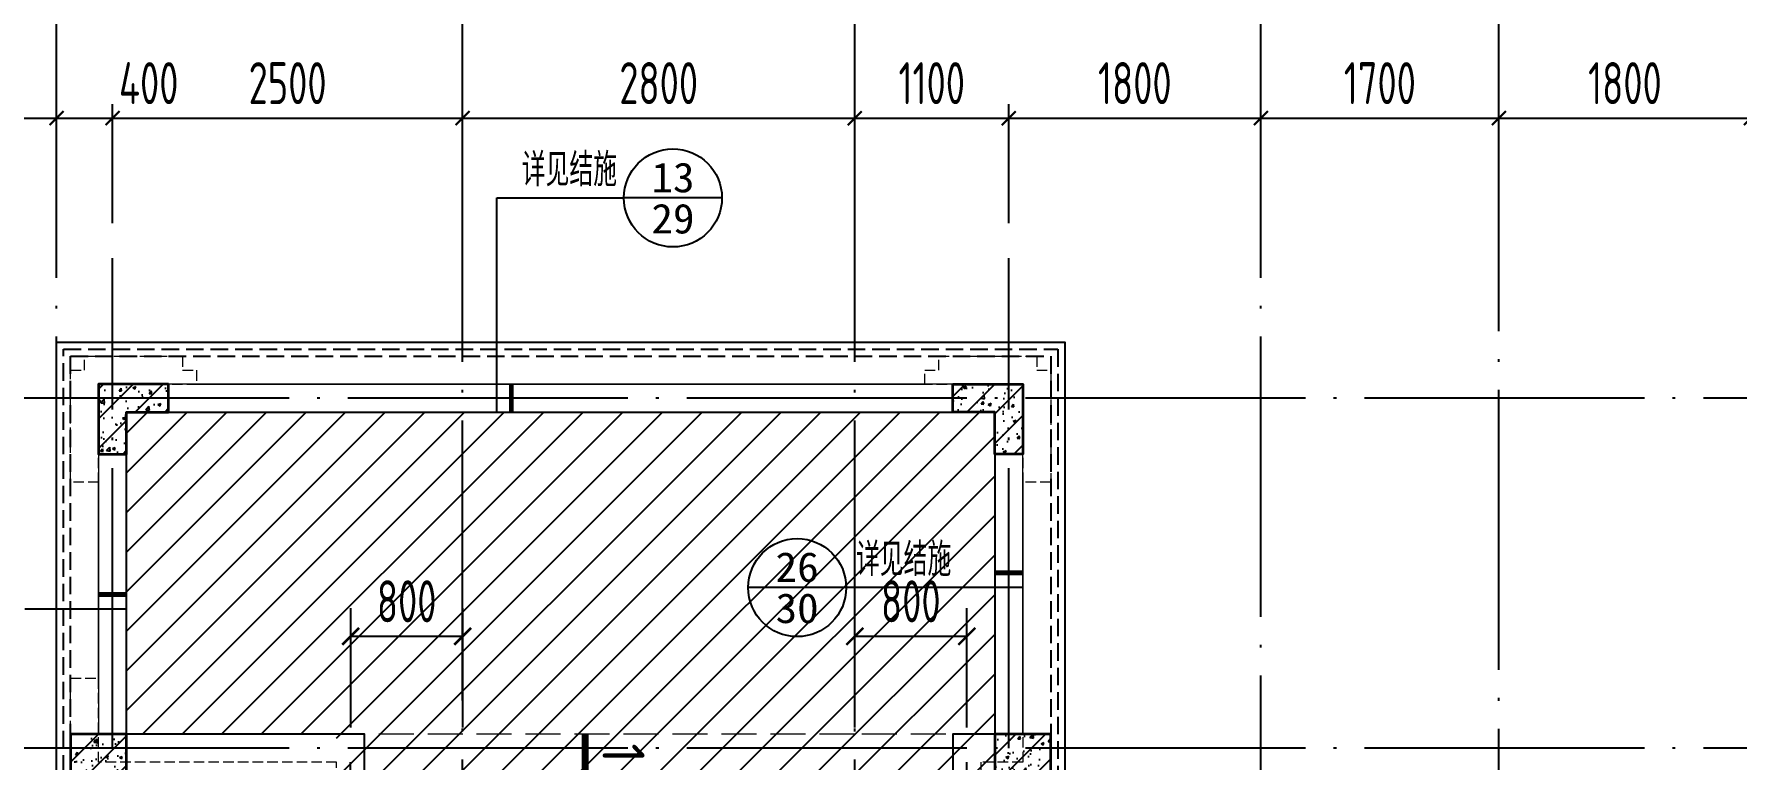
# Model space of a CAD drawing. Extents: x -668857 to 154266, y -275694 to 291306.
# Drawn here: x -218545 to -206384, y 139208 to 144392 of the extents above; entities that cross this region are included whole.
import ezdxf
from ezdxf.enums import TextEntityAlignment as Align

# ---------------------------------------------------------------- set-up
doc = ezdxf.new("R2010")
doc.units = 0
doc.header["$LTSCALE"] = 1000
for name, pattern in [('__DASH', [0.35, 0.25, -0.1]), ('DASH', [0.35, 0.25, -0.1]), ('DOTE', [2.42, 2, -0.2, 0.02, -0.2])]:
    doc.linetypes.add(name, pattern=pattern)
doc.layers.get('0').update_dxf_attribs({"linetype": 'CONTINUOUS'})
doc.layers.get('DEFPOINTS').update_dxf_attribs({"linetype": 'CONTINUOUS'})
for name, color, linetype in [('A-AXIS', 1, 'CONTINUOUS'), ('A-DOTE', 10, 'DOTE'), ('DIM_IDEN', 67, 'CONTINUOUS'), ('PUB_TEXT', 2, 'CONTINUOUS'), ('ROOF', 183, 'CONTINUOUS'), ('S-B板填充', 251, 'CONTINUOUS'), ('S-L主梁线', 4, 'DASH'), ('S-Q墙填充', 252, 'CONTINUOUS'), ('S-Q墙标注', 3, 'CONTINUOUS'), ('S-Y一般标注', 3, 'CONTINUOUS'), ('S-Z柱填充', 252, 'CONTINUOUS'), ('S-Z柱实线', 6, 'CONTINUOUS'), ('THICK', 6, 'CONTINUOUS')]:
    doc.layers.add(name, color=color, linetype=linetype)
doc.layers.add('平面-看线', color=45, linetype='CONTINUOUS', lineweight=15)
doc.styles.add('_TCH_AXIS', font='COMPLEX', dxfattribs={"bigfont": 'GBCBIG'})
doc.styles.add('_TCH_LABEL', font='simhei.ttf')
doc.styles.add('TSSD_DIMENSION', font='Tssdeng.shx', dxfattribs={"width": 0.7, "bigfont": 'tssdchn.shx'})
doc.styles.add('TSSD_Label', font='Tssdeng.shx', dxfattribs={"width": 0.7, "bigfont": 'hztxt.shx'})
doc.styles.add('TSSD_REIN', font='tssdeng.shx', dxfattribs={"width": 0.7, "height": 300, "bigfont": 'tssdchn.shx'})
doc.styles.add('结构文字', font='zstxt.shx', dxfattribs={"width": 0.7, "bigfont": 'zshz.shx'})
doc.dimstyles.new('STRUCK', dxfattribs={"dimtxt": 400, "dimasz": 121, "dimexe": 200, "dimexo": 150, "dimgap": 115, "dimtad": 1, "dimdec": 0, "dimdsep": 46, "dimtxsty": '结构文字', "dimblk": 'ARCHTICK', "dimcen": 400, "dimclrd": 3, "dimclre": 3, "dimclrt": 7, "dimadec": 0, "dimazin": 0, "dimtfac": 1, "dimtdec": 0, "dimtix": 1, "dimtmove": 2, "dimatfit": 3, "dimldrblk": '_DIMX', "dimfxl": 0, "dimtolj": 1, "dimtzin": 0, "dimarcsym": 0})
doc.dimstyles.new('TSSD_100_100', dxfattribs={"dimtxt": 300, "dimasz": 100, "dimexe": 100, "dimexo": 250, "dimgap": 100, "dimtad": 1, "dimdec": 0, "dimzin": 0, "dimdsep": 46, "dimtxsty": 'TSSD_DIMENSION', "dimblk": 'ARCHTICK', "dimcen": 0, "dimdle": 100, "dimclrt": 7, "dimadec": 0, "dimazin": 0, "dimtfac": 1, "dimtdec": 0, "dimtix": 1, "dimtmove": 2, "dimatfit": 3, "dimldrblk": 'ARCHTICK', "dimfxl": 0, "dimtolj": 1, "dimtzin": 0, "dimarcsym": 0})
pattern_1 = [(50, (46738.58, -83346.06), (215.17805, -18.82564), [22.5, -247.5]), (355, (46738.58, -83346.06), (-41.6254, 225.65764), [18, -198]), (100.4514, (46756.5, -83347.63), (173.55281, 206.83186), [19.12206, -210.34263]), (46.1842, (46738.58, -83286.06), (320.1723, -49.6557), [33.75, -371.25]), (96.6356, (46765.26, -83290.2), (280.3988, 292.23536), [28.6831, -315.5139]), (351.1842, (46738.58, -83286.06), (280.3986, 292.2356), [27, -297]), (21, (46768.58, -83301.06), (179.07212, -120.78567), [22.5, -247.5]), (326, (46768.58, -83301.06), (72.9946, 217.545), [18, -198]), (71.4514, (46783.5, -83311.13), (252.0668, 96.75915), [19.12206, -210.34263]), (37.5, (46738.58, -83346.06), (3.647957, 99.868156), [0, -195.6, 0, -201, 0, -198.75]), (7.5, (46738.58, -83346.06), (78.92086, 118.32351), [0, -114.6, 0, -191.1, 0, -75.75]), (327.5, (46671.68, -83346.06), (160.14673, -6.76646), [0, -75, 0, -234, 0, -310.5]), (317.5, (46641.68, -83346.06), (174.95585, 30.0315), [0, -97.5, 0, -155.4, 0, -220.5]), (45, (46738.58, -83346.06), (-106.06602, 106.06602), [])]

# ---------------------------------------------------------------- blocks, each defined once
blk = doc.blocks.new('_ArchTick')
at = {"color": 0, "linetype": 'ByBlock', "const_width": 0.15}
blk.add_lwpolyline([(-0.5, -0.5), (0.5, 0.5)], dxfattribs=at)
blk = doc.blocks.new('*D80')
at = {"layer": 'DEFPOINTS', "color": 0}
for p in [(12800, 22100), (11100, 21100), (12800, 21100)]:
    blk.add_point(p, dxfattribs=at)
at = {"layer": 'S-Y一般标注', "color": 0, "lineweight": -2}
for p, q in [((11100, 21350), (11100, 22200)), ((12800, 21350), (12800, 22200)), ((11000, 22100), (12900, 22100))]:
    blk.add_line(p, q, dxfattribs=at)
at = {"layer": 'S-Y一般标注', "color": 0, "lineweight": -2, "xscale": 100, "yscale": 100, "zscale": 100, "rotation": 180}
blk.add_blockref('_ArchTick', (11100, 22100), dxfattribs=at)
at = {"layer": 'S-Y一般标注', "color": 0, "lineweight": -2, "xscale": 100, "yscale": 100, "zscale": 100}
blk.add_blockref('_ArchTick', (12800, 22100), dxfattribs=at)
at = {"layer": 'S-Y一般标注', "color": 7, "insert": (11950, 22350), "char_height": 300, "attachment_point": 5, "style": 'TSSD_DIMENSION'}
blk.add_mtext('\\A1;1700', dxfattribs=at)
blk = doc.blocks.new('*D81')
at = {"layer": 'DEFPOINTS', "color": 0}
for p in [(13200, 22100), (12800, 21100), (13200, 21100)]:
    blk.add_point(p, dxfattribs=at)
at = {"layer": 'S-Y一般标注', "color": 0, "lineweight": -2}
for p, q in [((12800, 21350), (12800, 22200)), ((13200, 21350), (13200, 22200)), ((12700, 22100), (13300, 22100))]:
    blk.add_line(p, q, dxfattribs=at)
at = {"layer": 'S-Y一般标注', "color": 0, "lineweight": -2, "xscale": 100, "yscale": 100, "zscale": 100, "rotation": 180}
blk.add_blockref('_ArchTick', (12800, 22100), dxfattribs=at)
at = {"layer": 'S-Y一般标注', "color": 0, "lineweight": -2, "xscale": 100, "yscale": 100, "zscale": 100}
blk.add_blockref('_ArchTick', (13200, 22100), dxfattribs=at)
at = {"layer": 'S-Y一般标注', "color": 7, "insert": (13458, 22350), "char_height": 300, "attachment_point": 5, "style": 'TSSD_DIMENSION'}
blk.add_mtext('\\A1;400', dxfattribs=at)
blk = doc.blocks.new('*D82')
at = {"layer": 'DEFPOINTS', "color": 0}
for p in [(18500, 22100), (15700, 21100), (18500, 21100)]:
    blk.add_point(p, dxfattribs=at)
at = {"layer": 'S-Y一般标注', "color": 0, "lineweight": -2}
for p, q in [((15700, 21350), (15700, 22200)), ((18500, 21350), (18500, 22200)), ((15600, 22100), (18600, 22100))]:
    blk.add_line(p, q, dxfattribs=at)
at = {"layer": 'S-Y一般标注', "color": 0, "lineweight": -2, "xscale": 100, "yscale": 100, "zscale": 100, "rotation": 180}
blk.add_blockref('_ArchTick', (15700, 22100), dxfattribs=at)
at = {"layer": 'S-Y一般标注', "color": 0, "lineweight": -2, "xscale": 100, "yscale": 100, "zscale": 100}
blk.add_blockref('_ArchTick', (18500, 22100), dxfattribs=at)
at = {"layer": 'S-Y一般标注', "color": 7, "insert": (17100, 22350), "char_height": 300, "attachment_point": 5, "style": 'TSSD_DIMENSION'}
blk.add_mtext('\\A1;2800', dxfattribs=at)
blk = doc.blocks.new('*D83')
at = {"layer": 'DEFPOINTS', "color": 0}
for p in [(19600, 22100), (18500, 21100), (19600, 21100)]:
    blk.add_point(p, dxfattribs=at)
at = {"layer": 'S-Y一般标注', "color": 0, "lineweight": -2}
for p, q in [((18500, 21350), (18500, 22200)), ((19600, 21350), (19600, 22200)), ((18400, 22100), (19700, 22100))]:
    blk.add_line(p, q, dxfattribs=at)
at = {"layer": 'S-Y一般标注', "color": 0, "lineweight": -2, "xscale": 100, "yscale": 100, "zscale": 100, "rotation": 180}
blk.add_blockref('_ArchTick', (18500, 22100), dxfattribs=at)
at = {"layer": 'S-Y一般标注', "color": 0, "lineweight": -2, "xscale": 100, "yscale": 100, "zscale": 100}
blk.add_blockref('_ArchTick', (19600, 22100), dxfattribs=at)
at = {"layer": 'S-Y一般标注', "color": 7, "insert": (19050, 22350), "char_height": 300, "attachment_point": 5, "style": 'TSSD_DIMENSION'}
blk.add_mtext('\\A1;1100', dxfattribs=at)
blk = doc.blocks.new('*D84')
at = {"layer": 'DEFPOINTS', "color": 0}
for p in [(23100, 22100), (21400, 21100), (23100, 21100)]:
    blk.add_point(p, dxfattribs=at)
at = {"layer": 'S-Y一般标注', "color": 0, "lineweight": -2}
for p, q in [((21400, 21350), (21400, 22200)), ((23100, 21350), (23100, 22200)), ((21300, 22100), (23200, 22100))]:
    blk.add_line(p, q, dxfattribs=at)
at = {"layer": 'S-Y一般标注', "color": 0, "lineweight": -2, "xscale": 100, "yscale": 100, "zscale": 100, "rotation": 180}
blk.add_blockref('_ArchTick', (21400, 22100), dxfattribs=at)
at = {"layer": 'S-Y一般标注', "color": 0, "lineweight": -2, "xscale": 100, "yscale": 100, "zscale": 100}
blk.add_blockref('_ArchTick', (23100, 22100), dxfattribs=at)
at = {"layer": 'S-Y一般标注', "color": 7, "insert": (22250, 22350), "char_height": 300, "attachment_point": 5, "style": 'TSSD_DIMENSION'}
blk.add_mtext('\\A1;1700', dxfattribs=at)
blk = doc.blocks.new('*D85')
at = {"layer": 'DEFPOINTS', "color": 0}
for p in [(24900, 22100), (23100, 21100), (24900, 21100)]:
    blk.add_point(p, dxfattribs=at)
at = {"layer": 'S-Y一般标注', "color": 0, "lineweight": -2}
for p, q in [((23100, 21350), (23100, 22200)), ((24900, 21350), (24900, 22200)), ((23000, 22100), (25000, 22100))]:
    blk.add_line(p, q, dxfattribs=at)
at = {"layer": 'S-Y一般标注', "color": 0, "lineweight": -2, "xscale": 100, "yscale": 100, "zscale": 100, "rotation": 180}
blk.add_blockref('_ArchTick', (23100, 22100), dxfattribs=at)
at = {"layer": 'S-Y一般标注', "color": 0, "lineweight": -2, "xscale": 100, "yscale": 100, "zscale": 100}
blk.add_blockref('_ArchTick', (24900, 22100), dxfattribs=at)
at = {"layer": 'S-Y一般标注', "color": 7, "insert": (24000, 22350), "char_height": 300, "attachment_point": 5, "style": 'TSSD_DIMENSION'}
blk.add_mtext('\\A1;1800', dxfattribs=at)
blk = doc.blocks.new('*D112')
at = {"layer": 'DEFPOINTS', "color": 0}
for p in [(15700, 22100), (13200, 21100), (15700, 21100)]:
    blk.add_point(p, dxfattribs=at)
at = {"layer": 'S-Y一般标注', "color": 0, "lineweight": -2}
for p, q in [((13200, 21350), (13200, 22200)), ((15700, 21350), (15700, 22200)), ((13100, 22100), (15800, 22100))]:
    blk.add_line(p, q, dxfattribs=at)
at = {"layer": 'S-Y一般标注', "color": 0, "lineweight": -2, "xscale": 100, "yscale": 100, "zscale": 100, "rotation": 180}
blk.add_blockref('_ArchTick', (13200, 22100), dxfattribs=at)
at = {"layer": 'S-Y一般标注', "color": 0, "lineweight": -2, "xscale": 100, "yscale": 100, "zscale": 100}
blk.add_blockref('_ArchTick', (15700, 22100), dxfattribs=at)
at = {"layer": 'S-Y一般标注', "color": 7, "insert": (14450, 22350), "char_height": 300, "attachment_point": 5, "style": 'TSSD_DIMENSION'}
blk.add_mtext('\\A1;2500', dxfattribs=at)
blk = doc.blocks.new('*D113')
at = {"layer": 'DEFPOINTS', "color": 0}
for p in [(21400, 22100), (19600, 21100), (21400, 21100)]:
    blk.add_point(p, dxfattribs=at)
at = {"layer": 'S-Y一般标注', "color": 0, "lineweight": -2}
for p, q in [((19600, 21350), (19600, 22200)), ((21400, 21350), (21400, 22200)), ((19500, 22100), (21500, 22100))]:
    blk.add_line(p, q, dxfattribs=at)
at = {"layer": 'S-Y一般标注', "color": 0, "lineweight": -2, "xscale": 100, "yscale": 100, "zscale": 100, "rotation": 180}
blk.add_blockref('_ArchTick', (19600, 22100), dxfattribs=at)
at = {"layer": 'S-Y一般标注', "color": 0, "lineweight": -2, "xscale": 100, "yscale": 100, "zscale": 100}
blk.add_blockref('_ArchTick', (21400, 22100), dxfattribs=at)
at = {"layer": 'S-Y一般标注', "color": 7, "insert": (20500, 22350), "char_height": 300, "attachment_point": 5, "style": 'TSSD_DIMENSION'}
blk.add_mtext('\\A1;1800', dxfattribs=at)
blk = doc.blocks.new('20210729.03492876')
at = {"layer": 'ROOF', "ltscale": 0.8}
for points in [[(10500, 13200), (8500, 13200), (8500, 16500), (15700, 16500), (15700, 12900), (15100, 12900)], [(10700, 13250), (10700, 13700), (9000, 13700), (9000, 16000), (15200, 16000), (15200, 13700), (14900, 13700), (14900, 13250)]]:
    blk.add_lwpolyline(points, dxfattribs=at)
at = {"layer": 'ROOF', "linetype": '__DASH', "ltscale": 0.5}
for points in [[(10500, 13250), (8550, 13250), (8550, 16450), (15650, 16450), (15650, 12950), (15100, 12950)], [(10500, 13300), (8600, 13300), (8600, 16400), (15600, 16400), (15600, 13000), (15100, 13000)]]:
    blk.add_lwpolyline(points, dxfattribs=at)
at = {"layer": '平面-看线', "linetype": 'DASH', "ltscale": 0.3}
for points in [[(8600, 13300), (8600, 14100), (8800, 14100), (8800, 15500), (8600, 15500), (8600, 16300), (8700, 16300), (8700, 16400), (8990, 16400), (8990, 16400), (9110, 16400), (9110, 16400), (9400, 16400), (9400, 16300), (9500, 16300), (9500, 16200), (14700, 16200), (14700, 16300), (14800, 16300), (14800, 16400), (15090, 16400), (15090, 16400), (15210, 16400), (15210, 16400), (15500, 16400), (15500, 16300), (15600, 16300), (15600, 15500), (15400, 15500), (15400, 13700), (15600, 13700), (15600, 13000)], [(10500, 13250), (10500, 13500), (8800, 13500), (8800, 16200), (15400, 16200), (15400, 13500), (15100, 13500), (15100, 13250)]]:
    blk.add_lwpolyline(points, dxfattribs=at)
blk = doc.blocks.new('20210807.15313138')
at = {"layer": 'S-Z柱填充'}
h = blk.add_hatch(dxfattribs=at)
h.set_pattern_fill('ARMORED', color=256, scale=30, style=0)
h.set_pattern_definition(pattern_1)
h.paths.add_polyline_path([(70016, 72540), (69516, 72540), (69516, 72040), (69716, 72040), (69716, 72340), (70016, 72340)])
h = blk.add_hatch(dxfattribs=at)
h.set_pattern_fill('ARMORED', color=256, scale=30, style=0)
h.set_pattern_definition(pattern_1)
h.paths.add_polyline_path([(75616, 72540), (76116, 72540), (76116, 72040), (75916, 72040), (75916, 72340), (75616, 72340)])
h = blk.add_hatch(dxfattribs=at)
h.set_pattern_fill('ARMORED', color=256, scale=30, style=0)
h.set_pattern_definition([(50, (-310092.94, 38050.78), (215.178055, -18.82564), [22.5, -247.5]), (355, (-310092.94, 38050.78), (-41.6254, 225.65764), [18, -198]), (100.4514, (-310075.01, 38049.2), (173.55281, 206.83186), [19.12206, -210.34263]), (46.1842, (-310092.94, 38110.78), (320.17231, -49.6557), [33.75, -371.25]), (96.6356, (-310066.26, 38106.64), (280.3988, 292.23536), [28.6831, -315.5139]), (351.1842, (-310092.94, 38110.78), (280.39858, 292.23558), [27, -297]), (21, (-310062.94, 38095.78), (179.072116, -120.78567), [22.5, -247.5]), (326, (-310062.94, 38095.78), (72.9946, 217.54501), [18, -198]), (71.4514, (-310048.02, 38085.71), (252.06679, 96.75915), [19.12206, -210.34263]), (37.5, (-310092.945, 38050.78), (3.647957, 99.868156), [0, -195.6, 0, -201, 0, -198.75]), (7.5, (-310092.94, 38050.78), (78.92086, 118.323514), [0, -114.6, 0, -191.1, 0, -75.75]), (327.5, (-310159.845, 38050.78), (160.146731, -6.766462), [0, -75, 0, -234, 0, -310.5]), (317.5, (-310189.84, 38050.78), (174.95585, 30.031495), [0, -97.5, 0, -155.4, 0, -220.5]), (45, (-310092.94, 38050.78), (-106.06602, 106.06602), [])])
h.paths.add_polyline_path([(69716, 70040), (69316, 70040), (69316, 69640), (69716, 69640)])
h = blk.add_hatch(dxfattribs=at)
h.set_pattern_fill('ARMORED', color=256, scale=30, style=0)
h.set_pattern_definition([(50, (-309692.94, 38050.78), (215.178055, -18.82564), [22.5, -247.5]), (355, (-309692.94, 38050.78), (-41.6254, 225.65764), [18, -198]), (100.4514, (-309675.01, 38049.21), (173.55281, 206.83186), [19.12206, -210.34263]), (46.1842, (-309692.94, 38110.78), (320.17231, -49.6557), [33.75, -371.25]), (96.6356, (-309666.26, 38106.64), (280.3988, 292.23536), [28.6831, -315.5139]), (351.1842, (-309692.94, 38110.78), (280.39858, 292.23558), [27, -297]), (21, (-309662.94, 38095.78), (179.072116, -120.78567), [22.5, -247.5]), (326, (-309662.94, 38095.78), (72.9946, 217.54501), [18, -198]), (71.4514, (-309648.02, 38085.71), (252.06679, 96.75915), [19.12206, -210.34263]), (37.5, (-309692.945, 38050.78), (3.647957, 99.868156), [0, -195.6, 0, -201, 0, -198.75]), (7.5, (-309692.94, 38050.78), (78.92086, 118.323514), [0, -114.6, 0, -191.1, 0, -75.75]), (327.5, (-309759.845, 38050.78), (160.146731, -6.766462), [0, -75, 0, -234, 0, -310.5]), (317.5, (-309789.84, 38050.78), (174.95585, 30.031495), [0, -97.5, 0, -155.4, 0, -220.5]), (45, (-309692.94, 38050.78), (-106.06602, 106.06602), [])])
h.paths.add_polyline_path([(76316, 70040), (75916, 70040), (75916, 69640), (76316, 69640)])
at = {"layer": 'S-L主梁线', "linetype": 'ByBlock', "lineweight": 18}
for p, q in [((75716, 72540), (70016, 72540)), ((76116, 70040), (76116, 72140)), ((69516, 72040), (69516, 70040))]:
    blk.add_line(p, q, dxfattribs=at)
at = {"layer": 'S-L主梁线', "linetype": 'DASH', "lineweight": 18}
for p, q in [((70016, 72340), (75716, 72340)), ((75916, 72140), (75916, 70040)), ((69716, 70040), (69716, 72040)), ((71315, 70040), (69716, 70040)), ((72116, 70040), (71315, 70040)), ((74915, 70040), (72116, 70040)), ((75916, 70040), (74915, 70040))]:
    blk.add_line(p, q, dxfattribs=at)
at = {"layer": 'S-Z柱实线', "lineweight": 35}
for points in [[(70016, 72540), (69516, 72540), (69516, 72040), (69716, 72040), (69716, 72340), (70016, 72340), (70016, 72540)], [(75616, 72540), (76116, 72540), (76116, 72040), (75916, 72040), (75916, 72340), (75616, 72340), (75616, 72540)]]:
    blk.add_lwpolyline(points, dxfattribs=at)
for points in [[(69716, 70040), (69316, 70040), (69316, 69640), (69716, 69640)], [(76316, 70040), (75916, 70040), (75916, 69640), (76316, 69640)]]:
    blk.add_lwpolyline(points, close=True, dxfattribs=at)
blk = doc.blocks.new('*D971')
at = {"layer": 'DEFPOINTS', "color": 0}
for p in [(-215484, 140091), (-216284, 139291), (-215484, 139291)]:
    blk.add_point(p, dxfattribs=at)
at = {"layer": 'S-Q墙标注', "color": 3, "lineweight": -2}
for p, q in [((-216284, 139441), (-216284, 140291)), ((-215484, 139441), (-215484, 140291)), ((-216284, 140091), (-215484, 140091))]:
    blk.add_line(p, q, dxfattribs=at)
at = {"layer": 'S-Q墙标注', "color": 3, "lineweight": -2, "xscale": 121, "yscale": 121, "zscale": 121, "rotation": 180}
blk.add_blockref('_ArchTick', (-216284, 140091), dxfattribs=at)
at = {"layer": 'S-Q墙标注', "color": 3, "lineweight": -2, "xscale": 121, "yscale": 121, "zscale": 121}
blk.add_blockref('_ArchTick', (-215484, 140091), dxfattribs=at)
at = {"layer": 'S-Q墙标注', "color": 7, "insert": (-215884, 140341), "char_height": 300, "attachment_point": 5, "style": 'TSSD_REIN'}
blk.add_mtext('\\A1;800', dxfattribs=at)
blk = doc.blocks.new('_DIMX')
blk.add_line((-150, 0), (150, 0))
at = {"const_width": 50}
blk.add_lwpolyline([(-70, -70), (70, 70)], dxfattribs=at)
blk = doc.blocks.new('*D972')
at = {"layer": 'DEFPOINTS', "color": 0}
for p in [(-211884, 140091), (-212684, 139291), (-211884, 139291)]:
    blk.add_point(p, dxfattribs=at)
at = {"layer": 'S-Q墙标注', "color": 3, "lineweight": -2}
for p, q in [((-212684, 139441), (-212684, 140291)), ((-211884, 139441), (-211884, 140291)), ((-212684, 140091), (-211884, 140091))]:
    blk.add_line(p, q, dxfattribs=at)
at = {"layer": 'S-Q墙标注', "color": 3, "lineweight": -2, "xscale": 121, "yscale": 121, "zscale": 121, "rotation": 180}
blk.add_blockref('_ArchTick', (-212684, 140091), dxfattribs=at)
at = {"layer": 'S-Q墙标注', "color": 3, "lineweight": -2, "xscale": 121, "yscale": 121, "zscale": 121}
blk.add_blockref('_ArchTick', (-211884, 140091), dxfattribs=at)
at = {"layer": 'S-Q墙标注', "color": 7, "insert": (-212284, 140341), "char_height": 300, "attachment_point": 5, "style": 'TSSD_REIN'}
blk.add_mtext('\\A1;800', dxfattribs=at)
blk = doc.blocks.new('20210811.10154474')
at = {"layer": 'DIM_IDEN'}
for p, q in [((11690, 18335), (12599, 18335)), ((11690, 16805), (11690, 18335)), ((13299, 18335), (12599, 18335)), ((14186, 15552), (13486, 15552)), ((15030, 15552), (14186, 15552)), ((15447, 15552), (15030, 15552)), ((9047, 15398), (8321, 15398))]:
    blk.add_line(p, q, dxfattribs=at)
at = {"layer": 'DIM_IDEN', "const_width": 35}
for points in [[(11795, 16805), (11795, 17005)], [(15447, 15657), (15247, 15657)], [(9047, 15503), (8847, 15503)]]:
    blk.add_lwpolyline(points, dxfattribs=at)
at = {"layer": 'DIM_IDEN'}
for centre in [(12949, 18335), (13836, 15552)]:
    blk.add_circle(centre, 350, dxfattribs=at)
at = {"layer": 'PUB_TEXT', "style": '_TCH_AXIS'}
for p in [(11869, 18418), (14256, 15635)]:
    blk.add_text('详见结施', height=236.3, dxfattribs=at).set_placement(p)
at = {"layer": 'PUB_TEXT', "style": '_TCH_LABEL'}
for s, height, width, p, p2 in [('13', 212.7, 1.00565, (12795, 18375), (13103, 18375)), ('29', 212.7, 1.00565, (12795, 18081), (13103, 18081)), ('26', 212.3, 1.011364, (13681, 15593), (13990, 15593)), ('30', 212.7, 1.00565, (13682, 15299), (13989, 15299))]:
    blk.add_text(s, height=height, dxfattribs=dict(at, width=width)).set_placement(p, p2, align=Align.FIT)
blk = doc.blocks.new('20210726.16350016')
at = {"layer": 'A-AXIS'}
for p, q in [((12800, 21100), (12800, 23900)), ((15700, 21100), (15700, 23900)), ((18500, 21100), (18500, 23900)), ((21400, 21100), (21400, 23900)), ((23100, 21100), (23100, 23900))]:
    blk.add_line(p, q, dxfattribs=at)
at = {"layer": 'A-DOTE'}
for p, q in [((12800, 13700), (12800, 21100)), ((13200, 17600), (13200, 21100)), ((15700, 13100.3), (15700, 21100)), ((18500, 13100.3), (18500, 21100)), ((19600, 17600), (19600, 21100)), ((21400, 13700), (21400, 21100)), ((23100, 10900), (23100, 21100)), ((55600, 20100), (3600, 20100)), ((55600, 17600), (3600, 17600)), ((14900, 15500), (14900, 17600)), ((19300, 15500), (19300, 17600))]:
    blk.add_line(p, q, dxfattribs=at)
at = {"layer": 'S-Y一般标注'}
for base, p1, p2, picture, middle in [((12800, 22100), (11100, 21100), (12800, 21100), '*D80', (11950, 22350)), ((15700, 22100), (13200, 21100), (15700, 21100), '*D112', (14450, 22350)), ((18500, 22100), (15700, 21100), (18500, 21100), '*D82', (17100, 22350)), ((19600, 22100), (18500, 21100), (19600, 21100), '*D83', (19050, 22350)), ((21400, 22100), (19600, 21100), (21400, 21100), '*D113', (20500, 22350)), ((23100, 22100), (21400, 21100), (23100, 21100), '*D84', (22250, 22350)), ((24900, 22100), (23100, 21100), (24900, 21100), '*D85', (24000, 22350))]:
    dim = blk.add_linear_dim(base=base, p1=p1, p2=p2, dimstyle='TSSD_100_100', dxfattribs=at)
    dim.commit()
    dim.dimension.update_dxf_attribs({"geometry": picture, "text_midpoint": middle})
dim = blk.add_linear_dim(base=(13200, 22100), p1=(12800, 21100), p2=(13200, 21100), dimstyle='TSSD_100_100', dxfattribs=at)
dim.commit()
dim.dimension.update_dxf_attribs({"geometry": '*D81', "text_midpoint": (13458.1, 22350), "dimtype": 160})

msp = doc.modelspace()

# ---------------------------------------------------------------- hatches: boundary and pattern name
at = {"layer": 'S-B板填充'}
h = msp.add_hatch(dxfattribs=at)
h.set_pattern_fill('METAL', color=256, scale=50, style=0)
h.set_pattern_definition([(45, (-128850.48, -12952.44), (-141.42136, 141.42136), [])])
edge = h.paths.add_edge_path()
edge.add_line((-216384.42, 138941.31), (-211684.43, 138941.55))
edge.add_line((-211684.43, 138941.55), (-211684.42, 139391.57))
edge.add_line((-211684.42, 139391.57), (-211684.43, 139591.43))
edge.add_line((-211684.43, 139591.43), (-211684.43, 141691.43))
edge.add_line((-211684.43, 141691.43), (-217884.41, 141691.43))
edge.add_line((-217884.41, 141691.43), (-217884.42, 139391.43))
edge.add_line((-217884.42, 139391.43), (-216384.44, 139391.43))
edge.add_line((-216384.44, 139391.43), (-216384.42, 138941.43))

# ---------------------------------------------------------------- linework, layer by layer
at = {"layer": 'THICK', "const_width": 50}
msp.add_lwpolyline([(-214610.44, 139096.55), (-214610.44, 139396.55)], dxfattribs=at)

# ---------------------------------------------------------------- block references
msp.add_blockref('20210729.03492876', (-226884.42, 125691.43))
at = {"layer": 'A-DOTE'}
msp.add_blockref('20210726.16350016', (-231184.42, 121691.38), dxfattribs=at)
at = {"layer": 'PUB_TEXT'}
msp.add_blockref('20210811.10154474', (-226931.51, 124886.8), dxfattribs=at)
at = {"layer": 'S-Q墙填充'}
msp.add_blockref('20210807.15313138', (-287600.06, 69351.89), dxfattribs=at)

# ---------------------------------------------------------------- texts
at = {"layer": 'THICK', "style": 'TSSD_Label'}
msp.add_text('1', height=300, rotation=270, dxfattribs=at).set_placement((-214485.44, 139327.32))

# ---------------------------------------------------------------- dimensions: what is measured, and where the dimension line sits
at = {"layer": 'S-Q墙标注'}
for base, p1, p2, picture, middle in [((-215484.42, 140091.43), (-216284.42, 139291.43), (-215484.42, 139291.43), '*D971', (-215884.42, 140341.43)), ((-211884.42, 140091.43), (-212684.42, 139291.43), (-211884.42, 139291.43), '*D972', (-212284.42, 140341.43))]:
    dim = msp.add_linear_dim(base=base, p1=p1, p2=p2, dimstyle='STRUCK', override={"dimtxt": 300, "dimgap": 100, "dimtxsty": 'TSSD_REIN'}, dxfattribs=at)
    dim.commit()
    dim.dimension.update_dxf_attribs({"geometry": picture, "text_midpoint": middle})

doc.saveas('drawing.dxf')
